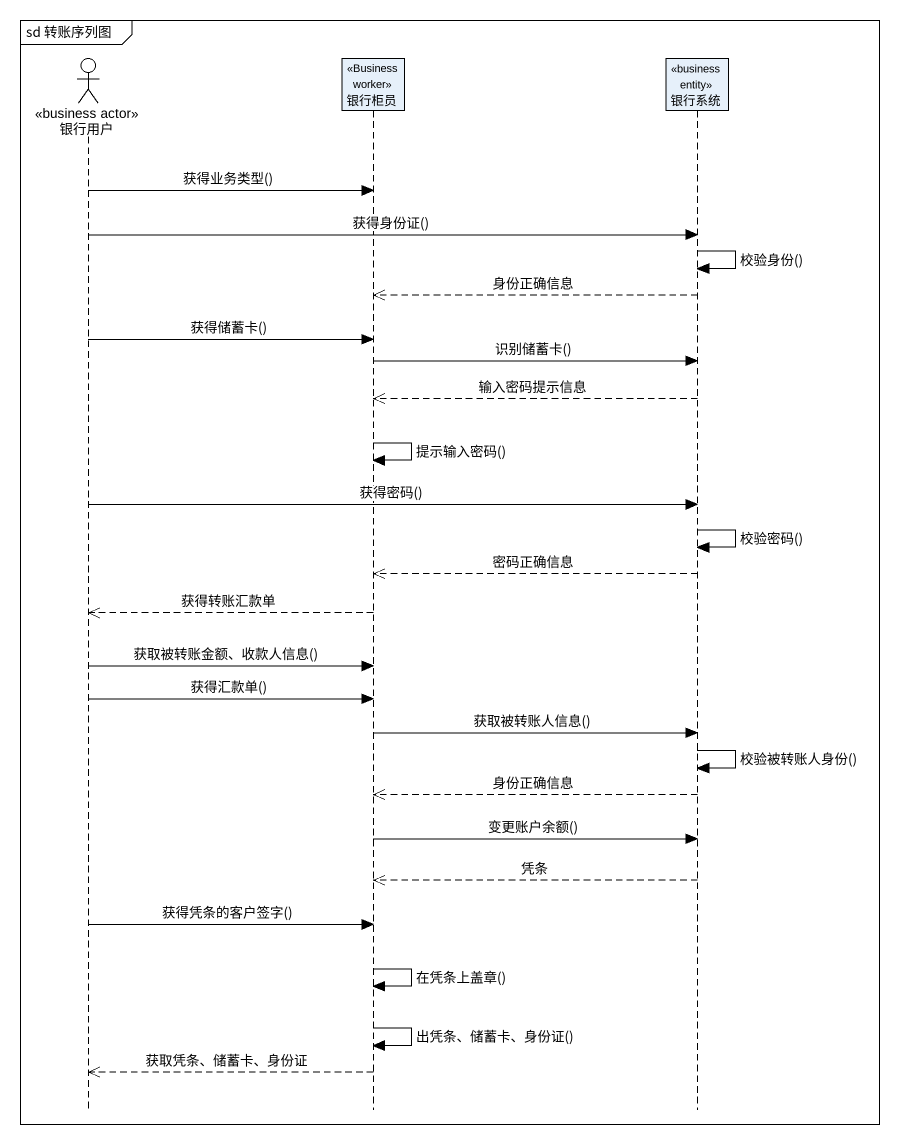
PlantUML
@startuml
mainframe sd 转账序列图
hide footbox
actor 银行用户 <<business actor>>
participant 银行柜员 <<Business worker>>
participant 银行系统 <<business entity>>

银行用户 -> 银行柜员 : 获得业务类型()
银行用户 -> 银行系统 : 获得身份证()
银行系统 -> 银行系统 : 校验身份()
银行系统 -->> 银行柜员 : 身份正确信息
银行用户 -> 银行柜员 : 获得储蓄卡()
银行柜员 -> 银行系统 : 识别储蓄卡()
银行系统 -->> 银行柜员 : 输入密码提示信息
银行柜员 -> 银行柜员 : 提示输入密码()
银行用户 -> 银行系统 : 获得密码()
银行系统 -> 银行系统 : 校验密码()
银行系统 -->> 银行柜员 : 密码正确信息
银行柜员 -->> 银行用户 : 获得转账汇款单
银行用户 -> 银行柜员 : 获取被转账金额、收款人信息()
银行用户 -> 银行柜员 : 获得汇款单()
银行柜员 -> 银行系统 : 获取被转账人信息()
银行系统 -> 银行系统 : 校验被转账人身份()
银行系统 -->> 银行柜员 : 身份正确信息
银行柜员 -> 银行系统 : 变更账户余额()
银行系统 -->> 银行柜员 : 凭条
银行用户 -> 银行柜员 : 获得凭条的客户签字()
银行柜员 -> 银行柜员 : 在凭条上盖章()
银行柜员 -> 银行柜员 : 出凭条、储蓄卡、身份证()
银行柜员 -->> 银行用户 : 获取凭条、储蓄卡、身份证
@enduml
